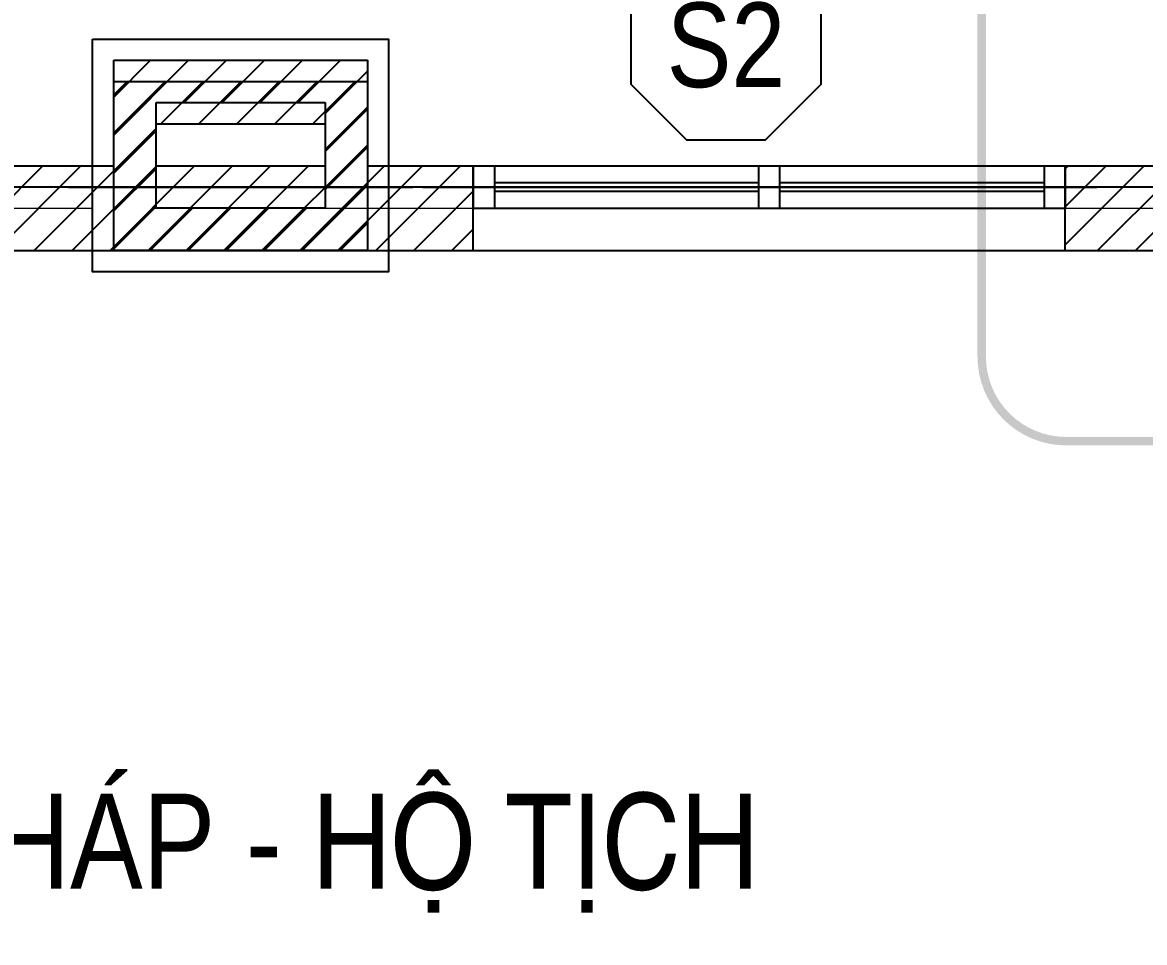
# Model space of a CAD drawing. Header units: millimetres. Extents: x 1201 to 176852, y 279 to 65351.
# Drawn here: x 17413 to 20067, y 20810 to 22987 of the extents above; entities that cross this region are included whole.
import ezdxf
from ezdxf.enums import TextEntityAlignment as Align

# ---------------------------------------------------------------- set-up
doc = ezdxf.new("R2010")
doc.units = ezdxf.units.MM
doc.linetypes.add('ACAD_ISO10W100', pattern=[18, 12, -3, 0, -3])
doc.linetypes.add('DASHED2', pattern=[0.375, 0.25, -0.125])
for name, color, linetype in [('009', 251, 'Continuous'), ('daucat', 220, 'Continuous'), ('DIM', 1, 'Continuous'), ('DOOR', 20, 'Continuous'), ('HACTH', 8, 'Continuous'), ('HATCH', 8, 'Continuous'), ('HATCHNGOI', 22, 'Continuous'), ('KINH 1', 142, 'Continuous'), ('MEDIUM', 2, 'Continuous'), ('TAGS', 60, 'Continuous'), ('TEXT', 7, 'Continuous'), ('TUONG', 131, 'Continuous')]:
    doc.layers.add(name, color=color, linetype=linetype)
for name, color, linetype, lineweight in [('HACHT', 8, 'Continuous', 5), ('NET-THAY', 2, 'Continuous', 13), ('TRUC', 24, 'Continuous', 0)]:
    doc.layers.add(name, color=color, linetype=linetype, lineweight=lineweight)
doc.styles.add('1', font='', dxfattribs={"height": 250})
doc.styles.add('AVO', font='')
doc.styles.add('SWISS-CONDENSE', font='')
doc.styles.add('VNI-HELVE-CONDENSEN', font='')
doc.styles.get('1').set_extended_font_data('VNI-Helve-Condense')
doc.styles.get('AVO').set_extended_font_data('VNI-Avo')
doc.styles.get('SWISS-CONDENSE').set_extended_font_data('VNI-Swiss-Condense')
doc.styles.get('VNI-HELVE-CONDENSEN').set_extended_font_data('VNI-Helve-Condense')
pattern_1 = [(180, (-156427.01, -499238.14), (-1e-14, -190.5), []), (180, (-156490.51, -499174.64), (-1e-14, -190.5), [])]
pattern_2 = [(37.5, (-1293022.597, -287800.201), (-1.2000235, 36.7059928), [0, -28.956, 0, -32.385, 0, -30.95625]), (7.5, (-1293022.597, -287800.2), (33.7142462, 53.7618825), [0, -15.621, 0, -26.0985, 0, -10.00125]), (327.5, (-1293046.028, -287800.2), (59.3244278, 0.10778885), [0, -9.525, 0, -34.29, 0, -44.7675]), (317.5, (-1293046.03, -287800.2), (57.266734, 16.7196992), [0, -4.7625, 0, -22.479, 0, -25.7175])]
pattern_3 = [(180, (-1293022.6, -288100.2), (-3e-14, -270.968), [387.35, -19.05]), (180, (-1293022.6, -288214.5), (-3e-14, -270.968), [387.35, -19.05]), (180, (-1293124.2, -288235.69), (-3e-14, -270.968), [184.15, -19.05]), (180, (-1293124.2, -288349.99), (-3e-14, -270.968), [184.15, -19.05]), (270, (-1293022.6, -288100.2), (406.4, -7e-14), [114.3, -156.6672]), (270, (-1293003.55, -288100.2), (406.4, -7e-14), [114.3, -156.6672]), (270, (-1293124.2, -288235.69), (203.2, -4e-14), [114.3, -156.6672]), (270, (-1293105.15, -288235.69), (203.2, -4e-14), [114.3, -156.6672])]

# ---------------------------------------------------------------- blocks, each defined once
blk = doc.blocks.new('s11')
at = {"layer": 'DOOR'}
for p, q in [((0, 0), (0, -100)), ((1400, 0), (0, 0)), ((50, 0), (50, -100)), ((1350, 0), (1350, -100)), ((1400, 0), (1400, -100)), ((1400, -100), (0, -100))]:
    blk.add_line(p, q, dxfattribs=at)
at = {"layer": 'DOOR', "linetype": 'ByBlock', "lineweight": -2}
for p, q in [((675, -100), (675, 0)), ((725, -100), (725, 0))]:
    blk.add_line(p, q, dxfattribs=at)
at = {"layer": 'DOOR', "color": 251}
for p, q in [((50, -40), (675, -40)), ((725, -40), (1350, -40)), ((50, -60), (675, -60)), ((725, -60), (1350, -60))]:
    blk.add_line(p, q, dxfattribs=at)
blk = doc.blocks.new('KH-CUADI')
at = {"layer": 'TAGS'}
blk.add_lwpolyline([(-124.3, 300), (-300, 124.3), (-300, -124.3), (-124.3, -300), (124.3, -300), (300, -124.3), (300, 124.3), (124.3, 300)], close=True, dxfattribs=at)
at = {"layer": 'TAGS', "style": 'VNI-HELVE-CONDENSEN'}
blk.add_attdef('D', text='', height=300, dxfattribs=at).set_placement((0, 0), align=Align.MIDDLE)
blk = doc.blocks.new('A$C206177D3')
at = {"layer": 'TAGS', "ltscale": 1000}
for p, q in [((-36.6, 240.1), (-36.6, 490.1)), ((-286.6, -9.9), (-536.6, -9.9)), ((463.4, -9.9), (213.4, -9.9)), ((-36.6, -509.9), (-36.6, -259.9))]:
    blk.add_line(p, q, dxfattribs=at)
blk.add_circle((-36.6, -9.9), 350, dxfattribs=at)
at = {"layer": 'TAGS', "color": 254, "ltscale": 1000}
blk.add_circle((-36.6, -9.9), 300, dxfattribs=at)
at = {"layer": 'TAGS', "ltscale": 1000, "style": 'VNI-HELVE-CONDENSEN'}
blk.add_attdef('A', text='', height=350, dxfattribs=at).set_placement((-38.3, -165.6), align=Align.CENTER)
blk = doc.blocks.new('A$C5F62150E')
at = {"layer": 'KINH 1'}
h = blk.add_hatch(dxfattribs=at)
h.set_pattern_fill('DOTS', color=256, scale=750, angle=45, style=0)
h.set_pattern_definition([(45, (0, 0), (-16.5728, 49.71845), [0, -46.875])])
h.paths.add_polyline_path([(2528.9, 1072.2), (1218.9, 1072.2), (1218.9, 762.2), (2528.9, 762.2)])
h.paths.add_polyline_path([(1823.9, 652.2), (1268.9, 652.2), (1268.9, -587.8), (1823.9, -587.8)])
h.paths.add_polyline_path([(2478.9, 652.2), (1888.9, 652.2), (1888.9, -587.8), (2478.9, -587.8)])
at = {"layer": 'DOOR'}
for p, q in [((2543.9, 747.2), (2543.9, 1087.2)), ((2543.9, 717.2), (1203.9, 717.2)), ((1823.9, 717.2), (1823.9, -652.8)), ((1823.9, 667.2), (1253.9, 667.2)), ((1253.9, 667.2), (1253.9, -602.8)), ((1873.9, 667.2), (1873.9, -602.8)), ((1873.9, 667.2), (2493.9, 667.2)), ((2493.9, 667.2), (2493.9, -602.8)), ((1253.9, -602.8), (1823.9, -602.8)), ((2493.9, -602.8), (1873.9, -602.8))]:
    blk.add_line(p, q, dxfattribs=at)
at = {"layer": 'DOOR', "color": 8}
for p, q in [((1823.9, 652.2), (1268.9, 652.2)), ((1268.9, 652.2), (1268.9, -587.8)), ((1888.9, 652.2), (1888.9, -587.8)), ((1888.9, 652.2), (2478.9, 652.2)), ((2478.9, 652.2), (2478.9, -587.8)), ((1268.9, -587.8), (1823.9, -587.8)), ((2478.9, -587.8), (1888.9, -587.8))]:
    blk.add_line(p, q, dxfattribs=at)
at = {"layer": 'DOOR'}
for points in [[(2543.9, 1087.2), (1203.9, 1087.2), (1203.9, 747.2), (2543.9, 747.2)], [(1203.9, 717.2), (1203.9, -652.8), (2543.9, -652.8), (2543.9, 717.2)], [(1501.6, 32.3), (1632, 32.3), (1618.7, 53)], [(2246.2, 32.3), (2115.8, 32.3), (2129.1, 53)]]:
    blk.add_lwpolyline(points, dxfattribs=at)
at = {"layer": 'DOOR', "color": 8}
blk.add_lwpolyline([(2528.9, 762.2), (2528.9, 1072.2), (1218.9, 1072.2), (1218.9, 762.2), (2528.9, 762.2)], close=True, dxfattribs=at)
at = {"layer": 'NET-THAY'}
for p, q in [((1173.9, 1117.2), (2573.9, 1117.2)), ((2573.9, -682.8), (2573.9, 1117.2)), ((1173.9, -682.8), (2573.9, -682.8))]:
    blk.add_line(p, q, dxfattribs=at)
blk.add_lwpolyline([(1173.9, 1117.2), (1173.9, -682.8)], dxfattribs=at)
at = {"layer": 'TAGS', "linetype": 'Continuous'}
ref = blk.add_blockref('KH-CUADI', (1871, 924.3), dxfattribs=dict(at, xscale=0.75, yscale=0.75, zscale=0.75, rotation=180))
ref.add_attrib('D', 'S2', dxfattribs={"color": 7, "height": 200, "style": 'VNI-HELVE-CONDENSEN'}).set_placement((1871, 924.3), align=Align.MIDDLE)
blk = doc.blocks.new('A$C316E34DD')
at = {"layer": 'HATCH', "ltscale": 100}
for p, q in [((-1700, -1131), (-1700, -600)), ((-200, -600), (-200, -1131)), ((-1553, -1131), (-1700, -1131)), ((-326, -1321), (-1548, -1321)), ((-310, -1131), (-1545, -1131)), ((-200, -1131), (-310, -1131)), ((-366, -1442), (-1534, -1442)), ((-418, -1607), (-1405, -1607)), ((-476, -2106), (-1424, -2106)), ((-445, -2268), (-1455, -2268)), ((-1477, -3145), (-1477, -3145)), ((-1407, -3305), (-1407, -3145)), ((-456, -3145), (-456, -3305)), ((-423, -3145), (-423, -3145)), ((-423, -3145), (-423, -3145)), ((-1471, -6664), (-1471, -6629)), ((-419, -6629), (-1471, -6629)), ((-419, -6664), (-419, -6629)), ((-1483, -6769), (-1506, -6769)), ((-407, -6769), (-1483, -6769)), ((-407, -6769), (-384, -6769)), ((-1950, -7509), (-1950, -7100)), ((-1950, -7100), (50, -7100)), ((-1553, -7092), (-1553, -7065)), ((-1506, -6960), (-1483, -6960)), ((-408, -6960), (-1483, -6960)), ((-384, -6960), (-407, -6960)), ((-337, -7100), (-337, -7065)), ((50, -7100), (50, -8000))]:
    blk.add_line(p, q, dxfattribs=at)
at = {"layer": 'HATCH'}
for p, q in [((-423, -3145), (-1477, -3145)), ((-477, -2942), (-1423, -2942)), ((-1407, -3305), (-1407, -3305)), ((-428, -5284), (-1462, -5284)), ((-428, -5422), (-1462, -5422)), ((-411, -5584), (-1479, -5584))]:
    blk.add_line(p, q, dxfattribs=at)
at = {"layer": 'HATCH', "ltscale": 100}
for points in [[(0, -600), (-1900, -600), (-1900, 0), (0, 0)], [(-1950, -7100), (50, -7100), (50, -8000), (-1950, -8000)]]:
    blk.add_lwpolyline(points, close=True, dxfattribs=at)
for centre, radius, start, end in [((-1568, -1226), 96.1, 81.0406, 278.9594), ((-1544, -1381), 61.1, 279.0074, 98.571), ((-356, -1381), 61.1, 81.429, 260.9926), ((-295, -1226), 96.1, 261.0406, 98.9594), ((-1443, -1504), 110, 145.745, 290.5576), ((-457, -1504), 110, 249.4424, 34.255), ((-2166, -1828), 793, 339.466, 16.1565), ((266, -1828), 793, 163.8435, 200.534), ((-1397, -2195), 93.4, 106.5212, 231.3803), ((-503, -2195), 93.4, 308.6197, 73.4788), ((-1011, -2588), 548, 144.2626, 219.8085), ((-878, -2585), 537, 318.2754, 36.1438), ((-1447, -3044), 105, 76.6174, 253.4511), ((-453, -3044), 105, 286.5489, 103.3826), ((-7920, -3111), 6516, 345.5813, 358.2956), ((4019, -3512), 4480, 177.3498, 195.8237), ((-1216, -4924), 437, 154.1526, 235.6868), ((-684, -4924), 437, 304.3132, 25.8474), ((-1472, -5353), 69.6, 277.5837, 82.4163), ((-418, -5353), 69.6, 97.5837, 262.4163), ((-1388, -5511), 116, 129.8623, 218.7004), ((-502, -5511), 116, 321.2996, 50.1377), ((-6002, -2837), 5292, 323.871, 328.7313), ((4112, -2837), 5292, 211.2687, 216.129), ((-1276, -6170), 499, 154.7328, 247.0863), ((-614, -6170), 499, 292.9137, 25.2672), ((-1455, -6728), 65.2, 103.4923, 219.7811), ((-1512, -6865), 99.6, 287.2612, 72.7388), ((-378, -6865), 99.6, 107.2612, 252.7388), ((-435, -6728), 65.2, 320.2189, 76.5077), ((-1494, -7028), 69.2, 99.626, 212.1586), ((-396, -7028), 69.2, 327.8414, 80.374)]:
    blk.add_arc(centre, radius, start, end, dxfattribs=at)
blk = doc.blocks.new('TUONG-NAM')
at = {"layer": 'TAGS'}
blk.add_lwpolyline([(-452.5, -452.5), (452.5, -452.5), (0, 0)], close=True, dxfattribs=at)
at = {"layer": 'TAGS', "linetype": 'Continuous', "style": 'AVO'}
blk.add_attdef('KH-TUONG', text='', height=250, dxfattribs=at).set_placement((0.5, -269.3), align=Align.MIDDLE_CENTER)

msp = doc.modelspace()

# ---------------------------------------------------------------- hatches: boundary and pattern name
at = {"layer": '009'}
h = msp.add_hatch(dxfattribs=at)
h.set_pattern_fill('ANSI31', color=256, scale=20, style=0)
h.set_pattern_definition([(45, (-1293494.614, -402769.946), (-44.9012806, 44.9012806), [])])
h.paths.add_polyline_path([(14729.078, 22797.694), (15129.078, 22797.694), (15129.078, 22547.694), (15029.078, 22547.694), (15029.078, 22447.694), (15229.078, 22447.694), (15229.078, 22897.694), (14629.078, 22897.694), (14629.078, 22447.694), (14829.078, 22447.694), (14829.078, 22547.694), (14729.078, 22547.694)])
h.paths.add_polyline_path([(17629.078, 22897.694), (17629.078, 22447.694), (18229.078, 22447.694), (18229.078, 22897.694)])
h.paths.add_polyline_path([(17729.078, 22797.694), (17729.078, 22547.694), (18129.078, 22547.694), (18129.078, 22797.694)], flags=16)
h = msp.add_hatch(dxfattribs=at)
h.set_pattern_fill('ANSI31', color=256, scale=20, style=0)
h.set_pattern_definition([(45, (-1293072.07, -361212.86), (-44.9012806, 44.9012806), [])])
h.paths.add_polyline_path([(15029.078, 18547.694), (15029.078, 18447.694), (18729.078, 18447.694), (18729.078, 18547.694)])
h.paths.add_polyline_path([(19929.078, 18547.694), (19929.078, 18447.694), (20329.078, 18447.694), (20329.078, 18547.694)])
h.paths.add_polyline_path([(20529.078, 19935.15), (20429.078, 19886.693), (20429.078, 18647.694), (20529.078, 18647.694)])
h.paths.add_polyline_path([(20529.078, 22447.694), (20429.078, 22447.694), (20429.078, 19886.693), (20529.078, 19935.15)])
h.paths.add_polyline_path([(20729.078, 22647.694), (20729.078, 22847.694), (20129.078, 22847.694), (20129.078, 22647.694), (19879.078, 22647.694), (19879.078, 22447.694), (20329.078, 22447.694), (20329.078, 22647.694), (20229.078, 22647.694), (20229.078, 22747.694), (20629.078, 22747.694), (20629.078, 22647.694), (20529.078, 22647.694), (20529.078, 22447.694), (21079.078, 22447.694), (21079.078, 22647.694)])
h.paths.add_polyline_path([(18479.078, 22447.694), (18479.078, 22647.694), (18229.078, 22647.694), (18229.078, 22847.694), (17629.078, 22847.694), (17629.078, 22647.694), (17129.078, 22647.694), (17129.078, 22447.694)])
h.paths.add_polyline_path([(18129.078, 22647.694), (18129.078, 22747.694), (17729.078, 22747.694), (17729.078, 22647.694)], flags=17)
h.paths.add_polyline_path([(23779.078, 22647.694), (23779.078, 22447.694), (24329.078, 22447.694), (24329.078, 22647.694), (24229.078, 22647.694), (24229.078, 22747.694), (24629.078, 22747.694), (24629.078, 22647.694), (24529.078, 22647.694), (24529.078, 22447.694), (24979.078, 22447.694), (24979.078, 22647.694), (24729.078, 22647.694), (24729.078, 22847.694), (24129.078, 22847.694), (24129.078, 22647.694)])
h.paths.add_polyline_path([(24329.078, 18647.694), (24429.078, 18647.694), (24429.078, 22447.694), (24329.078, 22447.694)])
h.paths.add_polyline_path([(24529.078, 18547.694), (24529.078, 18447.694), (24929.078, 18447.694), (24929.078, 18547.694)])
h.paths.add_polyline_path([(29829.078, 18447.694), (29829.078, 18547.694), (26129.078, 18547.694), (26129.078, 18447.694)])
h.paths.add_polyline_path([(27229.078, 22647.694), (27229.078, 22847.694), (26629.078, 22847.694), (26629.078, 22647.694), (26379.078, 22647.694), (26379.078, 22447.694), (27729.078, 22447.694), (27729.078, 22647.694)])
h.paths.add_polyline_path([(27129.078, 22647.694), (27129.078, 22747.694), (26729.078, 22747.694), (26729.078, 22647.694)], flags=17)
h.paths.add_polyline_path([(30729.078, 22447.694), (30729.078, 22647.694), (30229.078, 22647.694), (30229.078, 22847.694), (29629.078, 22847.694), (29629.078, 22647.694), (29129.078, 22647.694), (29129.078, 22447.694), (29829.078, 22447.694), (29829.078, 22647.694), (29729.078, 22647.694), (29729.078, 22747.694), (30129.078, 22747.694), (30129.078, 22647.694), (30029.078, 22647.694), (30029.078, 22447.694)])
h.paths.add_polyline_path([(25529.078, 16647.694), (25529.078, 16547.694), (27129.078, 16547.694), (27129.078, 12647.694), (26479.078, 12647.694), (26479.078, 12447.694), (26629.078, 12447.694), (26629.078, 12247.694), (27229.078, 12247.694), (27229.078, 12447.694), (27729.078, 12447.694), (27729.078, 12647.694), (27229.078, 12647.694), (27229.078, 16547.694), (27329.078, 16547.694), (27329.078, 16647.694)])
h.paths.add_polyline_path([(27129.078, 12447.694), (26729.078, 12447.694), (26729.078, 12347.694), (27129.078, 12347.694)], flags=17)
h.paths.add_polyline_path([(24429.078, 16447.694), (24329.078, 16447.694), (24329.078, 12647.694), (24429.078, 12647.694)])
h.paths.add_polyline_path([(20529.078, 12647.694), (20529.078, 12447.694), (20929.078, 12447.694), (20929.078, 12647.694)])
h.paths.add_polyline_path([(19779.078, 12647.694), (19779.078, 12447.694), (19929.078, 12447.694), (19929.078, 12247.694), (20529.078, 12247.694), (20529.078, 12447.694), (20429.078, 12447.694), (20429.078, 12347.694), (20029.078, 12347.694), (20029.078, 12447.694), (20329.078, 12447.694), (20329.078, 12647.694)])
h.paths.add_polyline_path([(29135.149, 18232.344), (29135.149, 18763.044), (29477.449, 18763.044), (29477.449, 18232.344)], flags=9)
at = {"layer": 'DIM', "linetype": 'ByBlock', "extrusion": (0, -1, -2.22045e-16)}
msp.add_hatch(color=1, dxfattribs=at).paths.add_polyline_path([(19489.267, -3350.341, 1), (19280.227, -3350.341, 1)])
at = {"layer": 'HACHT', "extrusion": (0, -1, -2.22045e-16)}
h = msp.add_hatch(dxfattribs=at)
h.set_pattern_fill('AR-BRELM', color=256, scale=2, angle=180, style=0)
h.set_pattern_definition(pattern_3)
h.paths.add_polyline_path([(17604.078, 800), (17604.078, 50), (18304.078, 50), (18304.078, 800)])
h = msp.add_hatch(dxfattribs=at)
h.set_pattern_fill('AR-BRELM', color=256, scale=2, angle=180, style=0)
h.set_pattern_definition(pattern_3)
h.paths.add_polyline_path([(20154.078, 800), (20304.078, 800), (20304.078, 200), (20154.078, 200)])
h.paths.add_polyline_path([(20154.078, 200), (20304.078, 200), (20304.078, 50), (20154.078, 50)])
h.paths.add_polyline_path([(19904.078, 800), (19904.078, 200), (20154.078, 200), (20154.078, 800)])
h.paths.add_polyline_path([(19904.078, 200), (19904.078, 50), (20154.078, 50), (20154.078, 200)])
at = {"layer": 'HACTH', "extrusion": (0, -1, -2.22045e-16)}
h = msp.add_hatch(dxfattribs=at)
h.set_pattern_fill('ANSI32', color=256, scale=20, angle=135, style=0)
h.set_pattern_definition(pattern_1)
h.paths.add_polyline_path([(8704.078, 7200), (6354.078, 7200), (6354.078, 6500), (7104.078, 6500), (7104.078, 6625, 0.41421356), (7154.078, 6675), (7954.078, 6675, 0.41421356), (8004.078, 6625), (8004.078, 6500), (8704.078, 6500)])
h.paths.add_polyline_path([(11654.078, 7200), (9304.078, 7200), (9304.078, 6500), (10004.078, 6500), (10004.078, 6625, 0.41421356), (10054.078, 6675), (10854.078, 6675, 0.41421356), (10904.078, 6625), (10904.078, 6500), (11654.078, 6500)])
h.paths.add_polyline_path([(14654.078, 7200), (12254.078, 7200), (12254.078, 6500), (13004.078, 6500), (13004.078, 6625, 0.41421356), (13054.078, 6675), (13854.078, 6675, 0.41421356), (13904.078, 6625), (13904.078, 6500), (14654.078, 6500)])
h.paths.add_polyline_path([(20152.754, 6684.603), (24826.181, 6684.603), (24826.181, 6230.483), (20152.754, 6230.483)], flags=9)
edge = h.paths.add_edge_path()
edge.add_line((6354.078, 5600), (8704.078, 5600))
edge.add_line((8704.078, 5600), (8704.078, 6500))
edge.add_line((8704.078, 6500), (8004.078, 6500))
edge.add_line((8004.078, 6500), (8004.078, 6375))
edge.add_arc((8004.078, 6325), 50, 90, 180)
edge.add_line((7954.078, 6325), (7154.078, 6325))
edge.add_arc((7104.078, 6325), 50, 0, 90)
edge.add_line((7104.078, 6375), (7104.078, 6500))
edge.add_line((7104.078, 6500), (6354.078, 6500))
edge.add_line((6354.078, 6500), (6354.078, 5600))
edge = h.paths.add_edge_path()
edge.add_line((9304.078, 5600), (11654.078, 5600))
edge.add_line((11654.078, 5600), (11654.078, 6500))
edge.add_line((11654.078, 6500), (10904.078, 6500))
edge.add_line((10904.078, 6500), (10904.078, 6375))
edge.add_arc((10904.078, 6325), 50, 90, 180)
edge.add_line((10854.078, 6325), (10054.078, 6325))
edge.add_arc((10004.078, 6325), 50, 0, 90)
edge.add_line((10004.078, 6375), (10004.078, 6500))
edge.add_line((10004.078, 6500), (9304.078, 6500))
edge.add_line((9304.078, 6500), (9304.078, 5600))
edge = h.paths.add_edge_path()
edge.add_line((12254.078, 5600), (14654.078, 5600))
edge.add_line((14654.078, 5600), (14654.078, 6500))
edge.add_line((14654.078, 6500), (13904.078, 6500))
edge.add_line((13904.078, 6500), (13904.078, 6375))
edge.add_arc((13904.078, 6325), 50, 90, 180)
edge.add_line((13854.078, 6325), (13054.078, 6325))
edge.add_arc((13004.078, 6325), 50, 0, 90)
edge.add_line((13004.078, 6375), (13004.078, 6500))
edge.add_line((13004.078, 6500), (12254.078, 6500))
edge.add_line((12254.078, 6500), (12254.078, 5600))
h = msp.add_hatch(dxfattribs=at)
h.set_pattern_fill('ANSI32', color=256, scale=20, angle=135, style=0)
h.set_pattern_definition(pattern_1)
h.paths.add_polyline_path([(18254.078, 9200), (19954.078, 9200), (19954.078, 10100), (18254.078, 10100)])
h.paths.add_polyline_path([(15254.078, 9200), (17654.078, 9200), (17654.078, 10100), (15254.078, 10100)])
h.paths.add_polyline_path([(12254.078, 9200), (14654.078, 9200), (14654.078, 10100), (12254.078, 10100)])
h.paths.add_polyline_path([(9304.078, 9200), (11654.078, 9200), (11654.078, 10100), (9304.078, 10100)])
h.paths.add_polyline_path([(6354.078, 9200), (8704.078, 9200), (8704.078, 10100), (6354.078, 10100)])
h = msp.add_hatch(dxfattribs=at)
h.set_pattern_fill('ANSI32', color=256, scale=20, angle=135, style=0)
h.set_pattern_definition(pattern_1)
h.paths.add_polyline_path([(17654.078, 6900), (17654.078, 7200), (15254.078, 7200), (15254.078, 6500), (16004.078, 6500), (16004.078, 6625, 0.41421356), (16054.078, 6675), (16854.078, 6675, 0.41421356), (16904.078, 6625), (16904.078, 6500), (17654.078, 6500)])
edge = h.paths.add_edge_path()
edge.add_line((15254.078, 5600), (17654.078, 5600))
edge.add_line((17654.078, 5600), (17654.078, 6500))
edge.add_line((17654.078, 6500), (16904.078, 6500))
edge.add_line((16904.078, 6500), (16904.078, 6375))
edge.add_arc((16904.078, 6325), 50, 90, 180)
edge.add_line((16854.078, 6325), (16054.078, 6325))
edge.add_arc((16004.078, 6325), 50, 0, 90)
edge.add_line((16004.078, 6375), (16004.078, 6500))
edge.add_line((16004.078, 6500), (15254.078, 6500))
edge.add_line((15254.078, 6500), (15254.078, 5600))
at = {"layer": 'HATCH', "extrusion": (0, -1, -2.22045e-16)}
h = msp.add_hatch(dxfattribs=at)
h.set_pattern_fill('AR-SAND', color=256, scale=0.75, style=0)
h.set_pattern_definition(pattern_2)
h.paths.add_polyline_path([(17854.078, 9100), (18054.078, 9100), (18054.078, 9600), (17854.078, 9600)])
h = msp.add_hatch(dxfattribs=at)
h.set_pattern_fill('AR-SAND', color=256, scale=0.75, style=0)
h.set_pattern_definition(pattern_2)
h.paths.add_polyline_path([(18404.073, 7300), (19804.073, 7300), (19804.073, 7200), (18404.073, 7200)])
at = {"layer": 'HATCHNGOI', "extrusion": (0, -1, -2.22045e-16)}
h = msp.add_hatch(dxfattribs=at)
h.set_pattern_fill('AR-RSHKE', color=14, scale=15, angle=180, style=0)
h.set_pattern_definition([(180, (-1037328.12, 302304.02), (-382.5, -180), [90, -75, 105, -45, 135, -60]), (180, (-1037418.12, 302296.52), (-382.5, -180), [75, -285, 60, -90]), (180, (-1037598.12, 302315.27), (-382.5, -180), [45, -465]), (270, (-1037328.12, 302304.02), (127.5, -180), [172.5, -547.5]), (270, (-1037418.12, 302304.02), (127.5, -180), [168.75, -551.25]), (270, (-1037493.12, 302304.02), (127.5, -180), [157.5, -562.5]), (270, (-1037598.12, 302315.27), (127.5, -180), [172.5, -547.5]), (270, (-1037643.12, 302315.27), (127.5, -180), [172.5, -547.5]), (270, (-1037778.12, 302304.02), (127.5, -180), [165, -555])])
h.paths.add_polyline_path([(11102.924, 13300), (9111.034, 12328.49), (11954.078, 10900), (19865.306, 10900), (22454.078, 12913.489), (25042.85, 10900), (32954.078, 10900), (35797.122, 12328.49), (33805.232, 13300)])
at = {"layer": 'KINH 1', "extrusion": (0, -1, -2.22045e-16)}
h = msp.add_hatch(dxfattribs=at)
h.set_pattern_fill('DOTS', color=256, scale=750, angle=45, style=0)
h.set_pattern_definition([(45, (-1044028.12, 302531.506), (-16.5728152, 49.7184456), [0, -46.875])])
h.paths.add_polyline_path([(19709.078, 5035), (19119.078, 5035), (19119.078, 3870), (19709.078, 3870)])
h.paths.add_polyline_path([(19054.078, 5035), (18499.078, 5035), (18499.078, 3870), (19054.078, 3870)])
h.paths.add_polyline_path([(19759.078, 5455), (18449.078, 5455), (18449.078, 5145), (19759.078, 5145)])

# ---------------------------------------------------------------- linework, layer by layer
at = {"layer": 'daucat', "linetype": 'DASHED2', "ltscale": 500, "const_width": 20}
msp.add_lwpolyline([(19881.483, 23206.041), (20918.77, 23206.041, -0.36593789), (21168.77, 23006.041), (21168.77, 22196.647, -0.41421356), (20968.77, 21996.647), (19881.483, 21996.647, -0.41421356), (19681.483, 22196.647), (19681.483, 23006.041, -0.41421356)], format="xyb", close=True, dxfattribs=at)
at = {"layer": 'DOOR', "extrusion": (0, -1, -2.22045e-16)}
for p, q in [((19774.078, 22597.694, 5100), (18434.078, 22597.694, 5100)), ((19054.078, 22597.694, 5050), (18484.078, 22597.694, 5050)), ((18484.078, 22597.694, 5050), (18484.078, 22597.694, 3870)), ((19054.078, 22597.694, 5100), (19054.078, 22597.694, 3870)), ((19104.078, 22597.694, 5050), (19104.078, 22597.694, 3870)), ((19104.078, 22597.694, 5050), (19724.078, 22597.694, 5050)), ((19724.078, 22597.694, 5050), (19724.078, 22597.694, 3870)), ((19774.078, 22597.694, 5130), (19774.078, 22597.694, 5470))]:
    msp.add_line(p, q, dxfattribs=at)
at = {"layer": 'DOOR', "color": 8, "extrusion": (0, -1, -2.22045e-16)}
for p, q in [((19054.078, 22597.694, 5035), (18499.078, 22597.694, 5035)), ((18499.078, 22597.694, 5035), (18499.078, 22597.694, 3870)), ((19119.078, 22597.694, 5035), (19119.078, 22597.694, 3870)), ((19119.078, 22597.694, 5035), (19709.078, 22597.694, 5035)), ((19709.078, 22597.694, 5035), (19709.078, 22597.694, 3870))]:
    msp.add_line(p, q, dxfattribs=at)
at = {"layer": 'DOOR', "extrusion": (0, -1, -2.22045e-16), "elevation": -22597.694}
for points in [[(18434.078, 5100), (18434.078, 3870)], [(19774.078, 5470), (18434.078, 5470), (18434.078, 5130), (19774.078, 5130)], [(18731.764, 4420.369), (18862.159, 4420.369), (18848.869, 4441.096)], [(19476.392, 4420.369), (19345.997, 4420.369), (19359.287, 4441.096)], [(19774.078, 3870), (19774.078, 5100)]]:
    msp.add_lwpolyline(points, dxfattribs=at)
at = {"layer": 'DOOR', "color": 8, "extrusion": (0, -1, -2.22045e-16), "elevation": -22597.694}
msp.add_lwpolyline([(19759.078, 5145), (19759.078, 5455), (18449.078, 5455), (18449.078, 5145), (19759.078, 5145)], close=True, dxfattribs=at)
at = {"layer": 'HATCH', "ltscale": 100, "extrusion": (0, -1, -2.22045e-16)}
for p, q in [((19770.795, 22597.694, 3060.002), (19770.795, 22597.694, 2970)), ((19954.078, 22597.694, 3060.002), (19770.795, 22597.694, 3060.002)), ((19770.795, 22597.694, 2970), (19954.078, 22597.694, 2970)), ((19770.795, 22597.694, 3060.002), (19770.795, 22597.694, 2970)), ((19954.078, 22597.694, 3060.002), (19770.795, 22597.694, 3060.002)), ((19954.078, 22597.694, 3770), (19775.795, 22597.694, 3770)), ((19775.795, 22597.694, 3710), (19954.078, 22597.694, 3710)), ((19775.795, 22597.694, 3770), (19775.795, 22597.694, 3710)), ((19795.795, 22597.694, 3710), (19795.795, 22597.694, 3656.883)), ((19795.795, 22597.694, 3656.883), (19806.746, 22597.694, 3656.883)), ((19806.746, 22597.694, 3656.883), (19930.335, 22597.694, 3656.883)), ((19808.439, 22597.694, 3637.925), (19930.64, 22597.694, 3637.925)), ((19809.533, 22597.694, 3060.002), (19809.533, 22597.694, 3063.53)), ((19812.352, 22597.694, 3625.831), (19929.238, 22597.694, 3625.831)), ((19814.236, 22597.694, 3074.041), (19816.506, 22597.694, 3074.041)), ((19816.506, 22597.694, 3093.056), (19814.236, 22597.694, 3093.056)), ((19816.506, 22597.694, 3093.056), (19924.084, 22597.694, 3093.056)), ((19816.552, 22597.694, 3074.041), (19924.084, 22597.694, 3074.041)), ((19817.591, 22597.694, 3609.309), (19916.259, 22597.694, 3609.309)), ((19817.725, 22597.694, 3103.567), (19817.725, 22597.694, 3107.071)), ((19817.725, 22597.694, 3107.071), (19922.864, 22597.694, 3107.071)), ((19818.107, 22597.694, 3455.476), (19818.107, 22597.694, 3455.476)), ((19818.107, 22597.694, 3455.476), (19818.107, 22597.694, 3455.476)), ((19820.25, 22597.694, 3543.165), (19921.34, 22597.694, 3543.165)), ((19821.368, 22597.694, 3455.476), (19821.368, 22597.694, 3439.539)), ((19823.424, 22597.694, 3559.421), (19918.166, 22597.694, 3559.421)), ((19916.483, 22597.694, 3439.539), (19916.483, 22597.694, 3455.476)), ((19922.864, 22597.694, 3103.567), (19922.864, 22597.694, 3107.071)), ((19923.483, 22597.694, 3455.476), (19923.483, 22597.694, 3455.476)), ((19924.084, 22597.694, 3093.056), (19926.353, 22597.694, 3093.056)), ((19926.353, 22597.694, 3074.041), (19924.084, 22597.694, 3074.041)), ((19931.057, 22597.694, 3060.775), (19931.057, 22597.694, 3063.53)), ((19931.105, 22597.694, 3656.883), (19945.795, 22597.694, 3656.883)), ((19945.795, 22597.694, 3656.883), (19945.795, 22597.694, 3710))]:
    msp.add_line(p, q, dxfattribs=at)
at = {"layer": 'HATCH', "extrusion": (0, -1, -2.22045e-16)}
for p, q in [((19816.934, 22597.694, 3211.643), (19923.656, 22597.694, 3211.643)), ((19818.107, 22597.694, 3455.476), (19923.483, 22597.694, 3455.476)), ((19818.55, 22597.694, 3241.574), (19922.039, 22597.694, 3241.574)), ((19818.55, 22597.694, 3227.78), (19922.039, 22597.694, 3227.78)), ((19823.534, 22597.694, 3475.781), (19918.056, 22597.694, 3475.781)), ((19916.483, 22597.694, 3439.539), (19916.483, 22597.694, 3439.539)), ((19964.078, 22597.694, 800), (19964.078, 22597.694, 6050)), ((19984.078, 22597.694, 800), (19984.078, 22597.694, 6050)), ((20014.078, 22597.694, 800), (20014.078, 22597.694, 6050)), ((20054.078, 22597.694, 800), (20054.078, 22597.694, 6050))]:
    msp.add_line(p, q, dxfattribs=at)
at = {"layer": 'HATCH', "ltscale": 100, "extrusion": (4.40259e-18, 1, 2.20576e-16)}
for centre, major_axis, start_param, end_param in [((19837.147, 22597.694, 3153.017), (35.272, 0, 35.272), 2.75611379, 4.36798587), ((19364.638, 22597.694, 3486.305), (-374.173, 0, 374.173), 2.90193635, 2.98676391), ((19805.25, 22597.694, 3647.395), (6.792, 0, 6.792), 2.199824, 5.65415763), ((19373.859, 22597.694, 3418.824), (316.776, 0, 316.776), 0.73914274, 1.06157394), ((19815.394, 22597.694, 3067.215), (-4.896, 0, 4.896), 4.93651379, 6.90057744), ((19821.101, 22597.694, 3465.554), (7.433, 0, 7.433), 2.64502796, 5.7313572), ((19821.461, 22597.694, 3619.628), (-7.793, 0, 7.793), 3.56819321, 6.09564982), ((19819.246, 22597.694, 3097.228), (-4.61, 0, 4.61), 4.80347671, 6.83309765), ((19826.081, 22597.694, 3550.464), (-6.606, 0, 6.606), 4.60103134, 6.78023413), ((19817.632, 22597.694, 3234.677), (-4.92, 0, 4.92), 0.91775845, 3.79463053), ((19749.153, 22597.694, 3587.24), (56.081, 0, 56.081), 0.50341384, 1.1437833), ((19992.437, 22597.694, 3587.24), (-56.081, 0, 56.081), 5.13940201, 5.77977146), ((19927.038, 22597.694, 3083.548), (-7.04, 0, 7.04), 4.22825482, 6.76731947), ((19915.509, 22597.694, 3550.464), (-6.606, 0, 6.606), 1.0737475, 3.2529503), ((19876.868, 22597.694, 3511.165), (-38.741, 0, 38.741), 1.73245845, 3.05098381), ((19921.343, 22597.694, 3097.228), (4.61, 0, 4.61), -0.54991234, 1.4797086), ((19903.443, 22597.694, 3153.017), (-35.272, 0, 35.272), 1.91519944, 3.52707152), ((20375.952, 22597.694, 3486.305), (374.173, 0, 374.173), 3.2964214, 3.38124896), ((19932.601, 22597.694, 3647.395), (-6.792, 0, 6.792), 0.62902767, 4.08336131)]:
    msp.add_ellipse(centre, major_axis=major_axis, ratio=1, start_param=start_param, end_param=end_param, dxfattribs=at)
at = {"layer": 'HATCH', "ltscale": 100, "extrusion": (-5.41049e-18, 1, 2.20576e-16)}
for centre, major_axis, start_param, end_param in [((19844.161, 22597.694, 3277.634), (-30.87, 0, 30.87), 4.52586976, 5.94890914), ((19863.597, 22597.694, 3511.506), (37.956, 0, 37.956), 3.1987584, 4.55781861), ((19811.395, 22597.694, 3631.866), (4.32, 0, 4.32), -0.93499098, 2.19898487), ((19825.976, 22597.694, 3218.887), (-8.193, 0, 8.193), 4.82233744, 6.37285461), ((19920.129, 22597.694, 3619.628), (7.793, 0, 7.793), 0.18753549, 2.7149921), ((19920.489, 22597.694, 3465.554), (7.433, 0, 7.433), -1.01896822, 2.06736102), ((19897.429, 22597.694, 3277.634), (30.87, 0, 30.87), 0.33427616, 1.75731555), ((19930.195, 22597.694, 3631.866), (-4.32, 0, 4.32), 4.08420044, 7.21817629)]:
    msp.add_ellipse(centre, major_axis=major_axis, ratio=1, start_param=start_param, end_param=end_param, dxfattribs=at)
at = {"layer": 'HATCH', "ltscale": 100, "extrusion": (-5.03946e-19, 1, 2.25483e-16)}
for centre, major_axis, start_param, end_param in [((19813.551, 22597.694, 3083.548), (7.04, 0, 7.04), -0.48413416, 2.05493049), ((19922.958, 22597.694, 3234.677), (4.92, 0, 4.92), 2.48855478, 5.36542685), ((19914.613, 22597.694, 3218.887), (8.193, 0, 8.193), -0.0896693, 1.46084787), ((19925.196, 22597.694, 3067.215), (4.896, 0, 4.896), -0.61739213, 1.34667151)]:
    msp.add_ellipse(centre, major_axis=major_axis, ratio=1, start_param=start_param, end_param=end_param, dxfattribs=at)
at = {"layer": 'HATCH', "ltscale": 100, "extrusion": (8.7877e-19, 1, 2.2824e-16)}
msp.add_ellipse((20567.794, 22597.694, 3458.919), major_axis=(-108.921, 0, 642.432), ratio=1, start_param=4.62868277, end_param=4.85058863, dxfattribs=at)
at = {"layer": 'MEDIUM'}
msp.add_line((18479.078, 22447.694), (19879.078, 22447.694), dxfattribs=at)
at = {"layer": 'NET-THAY', "extrusion": (0, -1, -2.22045e-16)}
for p, q in [((5004.078, 22597.694, 10900), (19865.306, 22597.694, 10900)), ((5004.078, 22597.694, 10800), (19899.617, 22597.694, 10800)), ((5054.078, 22597.694, 10100), (19643.76, 22597.694, 10100)), ((17654.078, 22597.694, 7200), (15254.078, 22597.694, 7200)), ((15304.078, 22597.694, 300), (17604.078, 22597.694, 300)), ((17154.078, 22597.694, 5600), (17654.078, 22597.694, 5600)), ((17154.083, 22597.694, 9200), (17654.083, 22597.694, 9200)), ((17654.078, 22597.694, 6900), (17654.078, 22597.694, 6500)), ((17654.078, 22597.694, 2970), (19954.078, 22597.694, 2970)), ((17654.078, 22597.694, 3870), (19954.078, 22597.694, 3870)), ((17654.078, 22597.694, 3770), (19954.078, 22597.694, 3770)), ((18254.078, 22597.694, 9200), (19954.083, 22597.694, 9200)), ((18304.078, 22597.694, 300), (19954.078, 22597.694, 300)), ((18404.078, 22597.694, 5500), (19804.073, 22597.694, 5500)), ((19104.078, 22597.694, 6900), (19104.078, 22597.694, 6820)), ((19154.078, 22597.694, 6820), (19154.078, 22597.694, 6720)), ((19254.078, 22597.694, 6720), (19254.078, 22597.694, 6200)), ((19804.078, 22597.694, 3870), (19804.078, 22597.694, 5500)), ((19865.306, 22597.694, 10900), (22454.078, 22597.694, 12913.489)), ((19899.617, 22597.694, 10800), (22454.078, 22597.694, 12786.803)), ((19904.078, 22597.694, 800), (19904.078, 22597.694, 50)), ((19954.078, 22597.694, 800), (19954.078, 22597.694, 6050))]:
    msp.add_line(p, q, dxfattribs=at)
at = {"layer": 'NET-THAY', "linetype": 'ByBlock', "lineweight": -2}
msp.add_lwpolyline([(17579.078, 22947.694), (18279.078, 22947.694), (18279.078, 22397.694), (17579.078, 22397.694)], close=True, dxfattribs=at)
at = {"layer": 'NET-THAY', "extrusion": (0, -1, -2.22045e-16), "elevation": -22597.694}
for points in [[(4854.078, 50), (20454.078, 50)], [(5054.078, 10800), (19354.078, 10800)], [(33805.232, 13300), (11102.924, 13300), (9111.034, 12328.49)], [(17654.078, 13400), (11079.838, 13400)], [(15254.078, 2550), (17654.078, 2550)], [(15254.078, 3600), (17654.078, 3600)], [(17604.078, 800), (17604.078, 50)], [(17604.078, 800), (18304.078, 800)], [(17654.078, 2550), (19954.078, 2550)], [(17654.078, 6200), (27254.078, 6200)], [(17654.078, 6900), (27254.078, 6900)], [(17654.078, 10100), (17654.078, 800)], [(17654.078, 13400), (33828.318, 13400)], [(18054.078, 9900), (17854.078, 9900), (17854.078, 9700), (18054.078, 9700), (18054.078, 9900)], [(18054.078, 9600), (17854.078, 9600), (17854.078, 9100), (18054.078, 9100), (18054.078, 9600)], [(17854.078, 9900), (18054.078, 9700)], [(18054.078, 9900), (17854.078, 9700)], [(17854.078, 6600), (18054.078, 6600), (18054.078, 6400), (17854.078, 6400), (17854.078, 6600)], [(18054.078, 6600), (17854.078, 6400)], [(17854.078, 6600), (18054.078, 6400)], [(18254.078, 10100), (18254.078, 6900)], [(18254.078, 6200), (18254.078, 3870)], [(18254.078, 2550), (18254.078, 800)], [(18254.078, 3770), (18254.078, 2970)], [(18304.078, 800), (18304.078, 50)], [(18404.078, 5500), (18404.078, 3870)], [(19104.078, 6820), (25804.078, 6820)], [(19154.078, 6720), (25754.078, 6720)], [(19454.078, 10800), (19404.078, 10800), (19404.078, 10900), (19404.078, 10900)], [(20054.078, 10100), (19454.078, 10100), (19454.078, 10800)], [(20454.078, 6150), (19854.078, 6150)], [(20304.078, 800), (19904.078, 800)], [(20404.078, 6050), (19904.078, 6050)], [(19952.738, 2550), (19952.738, 2400)], [(19954.078, 10100), (20654.078, 10100)], [(19954.078, 10100), (19954.078, 6900)]]:
    msp.add_lwpolyline(points, dxfattribs=at)
msp.add_lwpolyline([(18404.073, 7300), (19804.073, 7300), (19804.073, 7200), (18404.073, 7200)], close=True, dxfattribs=at)
at = {"layer": 'NET-THAY', "extrusion": (0, -1, -2.22045e-16)}
for centre, radius in [((19854.078, 6175, -22597.694), 25), ((19904.078, 6100, -22597.694), 50)]:
    msp.add_arc(centre, radius, 90, 270, dxfattribs=at)
at = {"layer": 'TEXT', "extrusion": (0, -1, -2.22045e-16), "elevation": -22597.694}
msp.add_lwpolyline([(22252.463, 14385.984), (18297.514, 14385.984), (18297.514, 14385.984)], dxfattribs=at)
at = {"layer": 'TEXT', "color": 7, "linetype": 'ByBlock', "extrusion": (0, -1, -2.22045e-16), "const_width": 48.75, "elevation": -22597.694}
msp.add_lwpolyline([(25234.14, -3602.108), (20398.962, -3602.108), (25234.14, -3602.108), (19214.758, -3602.108)], dxfattribs=at)
at = {"layer": 'TEXT', "color": 7, "linetype": 'ByBlock', "extrusion": (0, -1, -2.22045e-16)}
for radius in [150.491, 133.77, 104.52]:
    msp.add_circle((19384.747, -3350.341, -22597.694), radius, dxfattribs=at)
at = {"layer": 'TRUC', "linetype": 'ACAD_ISO10W100', "ltscale": 50, "extrusion": (0, -1, -2.22045e-16), "elevation": -22597.694}
for points in [[(4424.297, 200), (40350.969, 200)], [(4424.297, 2900), (39054.078, 2900)], [(4424.297, 2900), (40350.969, 2900)], [(4424.297, 6500), (40350.969, 6500)], [(4424.297, 13400), (40350.969, 13400)], [(4424.297, 12400), (40350.969, 12400)], [(4424.297, 10800), (40350.969, 10800)], [(4424.297, 14112.655), (40350.969, 14112.655)], [(4424.297, 10100), (40350.969, 10100)], [(17954.078, 14112.655), (17954.078, -250)]]:
    msp.add_lwpolyline(points, dxfattribs=at)
msp.add_lwpolyline([(4424.297, 14112.655), (40350.969, 14112.655), (40350.969, -250), (4424.297, -250)], close=True, dxfattribs=at)
at = {"layer": 'TRUC', "linetype": 'ACAD_ISO10W100', "ltscale": 50}
msp.add_lwpolyline([(3475.094, 22547.694), (41245.405, 22547.694)], dxfattribs=at)
msp.add_lwpolyline([(3475.094, 22547.694), (41245.405, 22547.694)], dxfattribs=at)
at = {"layer": 'TUONG'}
for p, q in [((17629.078, 22447.694), (17629.078, 22897.694)), ((17629.078, 22897.694), (18229.078, 22897.694)), ((18229.078, 22897.694), (18229.078, 22447.694)), ((17729.078, 22547.694), (17729.078, 22797.694)), ((17729.078, 22797.694), (18129.078, 22797.694)), ((18129.078, 22797.694), (18129.078, 22547.694)), ((18479.078, 22447.694), (18479.078, 22647.694)), ((19879.078, 22447.694), (19879.078, 22647.694)), ((18129.078, 22547.694), (17729.078, 22547.694)), ((18229.078, 22447.694), (17629.078, 22447.694))]:
    msp.add_line(p, q, dxfattribs=at)
for points in [[(17629.078, 22647.694), (17629.078, 22847.694), (18229.078, 22847.694), (18229.078, 22647.694)], [(17729.078, 22647.694), (17729.078, 22747.694), (18129.078, 22747.694), (18129.078, 22647.694)], [(17129.078, 22647.694), (17629.078, 22647.694)], [(17729.078, 22647.694), (18129.078, 22647.694)], [(18229.078, 22647.694), (18479.078, 22647.694)], [(19879.078, 22647.694), (20129.078, 22647.694)], [(17129.078, 22447.694), (18479.078, 22447.694)], [(19879.078, 22447.694), (20429.078, 22447.694)]]:
    msp.add_lwpolyline(points, dxfattribs=at)
at = {"layer": 'TUONG', "extrusion": (0, -1, -2.22045e-16), "elevation": -22597.694}
msp.add_lwpolyline([(40250.969, 50), (4424.297, 50)], dxfattribs=at)
at = {"layer": 'TUONG', "extrusion": (0, -1, -2.22045e-16), "const_width": 20, "elevation": -22597.694}
msp.add_lwpolyline([(40350.969, 0), (4424.297, 0)], dxfattribs=at)

# ---------------------------------------------------------------- block references
at = {"layer": 'DOOR', "xscale": -1}
msp.add_blockref('s11', (19879.078, 22647.694), dxfattribs=at)
at = {"layer": 'DOOR', "extrusion": (0, -1, -2.22045e-16)}
msp.add_blockref('A$C5F62150E', (17230.183, 7982.772, -22597.694), dxfattribs=at)
at = {"layer": 'HATCH', "extrusion": (0, -1, -2.22045e-16), "xscale": -0.1000000000931323, "yscale": 0.09999999997671696, "zscale": 0.1}
for p in [(17659.078, 3770, -22597.694), (18011.865, 3770, -22597.694), (18364.651, 3770, -22597.694), (18717.437, 3770, -22597.694), (19070.223, 3770, -22597.694), (19423.009, 3770, -22597.694)]:
    msp.add_blockref('A$C316E34DD', p, dxfattribs=at)
at = {"layer": 'TAGS', "linetype": 'Continuous'}
ref = msp.add_blockref('KH-CUADI', (19076.863, 22934.33), dxfattribs=dict(at, xscale=0.75, yscale=0.75, zscale=0.75, rotation=180))
ref.add_attrib('D', 'S2', dxfattribs={"color": 7, "height": 200, "style": 'VNI-HELVE-CONDENSEN'}).set_placement((19076.863, 22934.33), align=Align.MIDDLE)
at = {"layer": 'TAGS', "linetype": 'Continuous', "extrusion": (0, -1, -2.22045e-16)}
ref = msp.add_blockref('TUONG-NAM', (17929.139, 4479.815, -22597.694), dxfattribs=dict(at, xscale=0.8999999999068677, yscale=0.9000000000232833, zscale=0.9000000000000002, rotation=180))
ref.add_attrib('KH-TUONG', '3', dxfattribs={"color": 7, "linetype": 'Continuous', "extrusion": (0, -1, -2.22045e-16), "height": 225, "style": 'AVO'}).set_placement((17928.694, 4722.169, -22597.694), align=Align.MIDDLE_CENTER)
ref = msp.add_blockref('TUONG-NAM', (19052.445, 5637.738, -22597.694), dxfattribs=dict(at, xscale=0.6749999998137355, yscale=0.6750000000174624, zscale=0.6750000000000002, rotation=180))
ref.add_attrib('KH-TUONG', '1', dxfattribs={"color": 7, "linetype": 'Continuous', "extrusion": (0, -1, -2.22045e-16), "height": 200, "style": 'AVO'}).set_placement((19052.112, 5819.503, -22597.694), align=Align.MIDDLE_CENTER)
ref = msp.add_blockref('KH-CUADI', (19090.813, 5257.378, -22597.694), dxfattribs=dict(at, xscale=0.75, yscale=0.75, zscale=0.75, rotation=180))
ref.add_attrib('D', 'S2', dxfattribs={"color": 7, "extrusion": (0, -1, -2.22045e-16), "height": 200, "style": 'VNI-HELVE-CONDENSEN'}).set_placement((19090.813, 5257.378, -22597.694), align=Align.MIDDLE)
at = {"layer": 'TAGS', "ltscale": 1000, "extrusion": (0, -1, -2.22045e-16)}
ref = msp.add_blockref('A$C206177D3', (20490.7, -2030.675, -22597.694), dxfattribs=at)
ref.add_attrib('A', '4', dxfattribs={"color": 7, "ltscale": 1000, "extrusion": (0, -1, -2.22045e-16), "height": 350, "style": 'VNI-HELVE-CONDENSEN'}).set_placement((20452.395, -2196.313, -22597.694), align=Align.CENTER)

# ---------------------------------------------------------------- texts
at = {"layer": 'TEXT', "extrusion": (-4.28418e-19, -1, -2.21947e-16), "insert": (20275.149, 22597.694, 14736.155), "char_height": 225, "attachment_point": 2, "text_direction": (1, 0, 0), "style": '1'}
msp.add_mtext('ÑAÉP VÖÕA XM TAÏO QUOÁC HUY ', dxfattribs=at)
at = {"layer": 'TEXT', "color": 7, "linetype": 'ByBlock', "extrusion": (-4.28418e-19, -1, -2.21947e-16), "insert": (19241.779, 22597.694, -3720.975), "char_height": 225, "attachment_point": 1, "text_direction": (1, 0, 0), "style": 'SWISS-CONDENSE'}
msp.add_mtext('{\\fVNI-Avo|b0|i0|c0|p2;Tyû leä}', dxfattribs=at)
at = {"layer": 'TEXT', "color": 7, "extrusion": (-4.28418e-19, -1, -2.21947e-16), "insert": (19657.177, 22597.694, -2901.509), "char_height": 400, "attachment_point": 1, "text_direction": (1, 0, 0), "style": 'SWISS-CONDENSE'}
msp.add_mtext('{\\fVNI-Avo|b1|i0|c0|p2;MAËT ÑÖÙNG TRUÏC 1-8}', dxfattribs=at)
at = {"layer": 'TEXT', "insert": (17436.528, 21162.751), "char_height": 225, "attachment_point": 2, "style": '1'}
msp.add_mtext('PHOØNG TÖ PHAÙP - HOÄ TÒCH ', dxfattribs=at)

doc.saveas('drawing.dxf')
